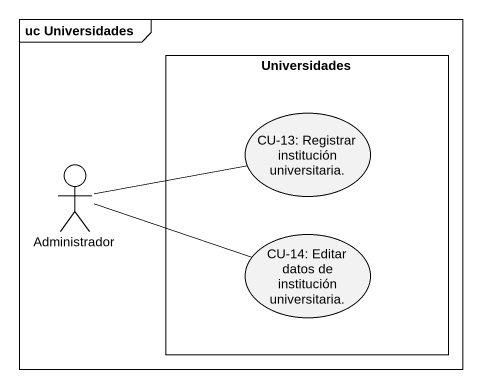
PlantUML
@startuml
mainframe uc Universidades
rectangle Universidades {
  usecase "CU-13: Registrar institución universitaria." as CU_13_Registrar_institución
  usecase "CU-14: Editar datos de institución universitaria." as CU_14_Editar_datos_de
}
actor Administrador
Administrador -right- CU_13_Registrar_institución
Administrador -right- CU_14_Editar_datos_de
@enduml
